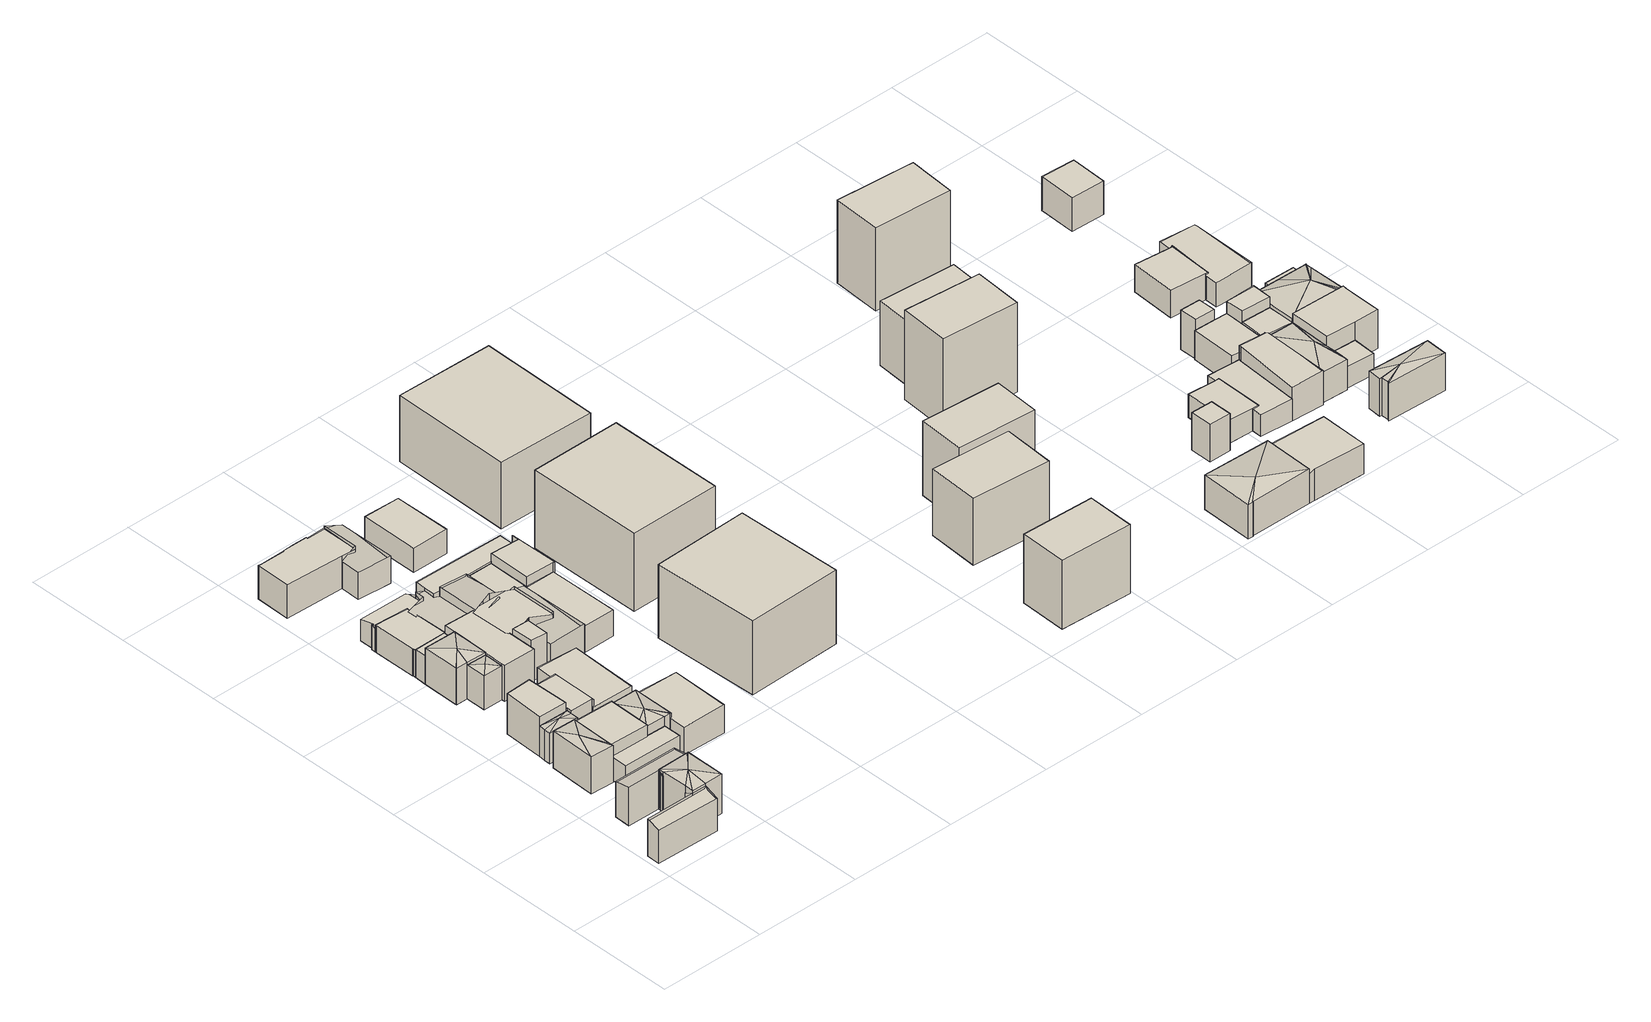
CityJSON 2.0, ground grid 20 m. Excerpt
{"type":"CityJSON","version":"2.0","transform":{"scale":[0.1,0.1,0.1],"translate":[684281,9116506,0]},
"CityObjects":{
"building1":{"type":"Building","attributes":{"Building Type":"Residential","Roof Shape":"gable","Roof Material":"Concrete Glazed Tile","Roof Material Code":"1","Roof Direction":"west","Building Height":6.32,"Roof Slope":28.9,"Footprint Area":31.41,"Solar PV Capacity Low":3.93,"Solar PV Capacity High":5.17,"Solar Annual Energy Low":5671,"Solar Annual Energy High":7474,"Suitable PV Area":23.48},"geometry":[{"type":"MultiSurface","lod":"2.2","boundaries":[[[0,1,2,3,4,5,6,7]],[[7,6,8,9]],[[6,5,10,8]],[[5,4,11,10]],[[4,3,12,11]],[[3,2,13,12]],[[2,1,14,13]],[[1,0,15,14]],[[0,7,9,15]],[[9,8,10,11,12,13,14,15]]]}]},
"building2":{"type":"Building","attributes":{"Building Type":"Residential","Roof Shape":"gable","Roof Material":"Concrete Glazed Tile","Roof Material Code":"1","Roof Direction":"west","Building Height":6.84,"Roof Slope":31.3,"Footprint Area":35.59,"Solar PV Capacity Low":4.46,"Solar PV Capacity High":5.85,"Solar Annual Energy Low":6426,"Solar Annual Energy High":8468,"Suitable PV Area":26.6},"geometry":[{"type":"MultiSurface","lod":"2.2","boundaries":[[[16,17,18,19,20,18,21,22]],[[22,21,23,24]],[[21,18,25,23]],[[18,20,26,25]],[[20,19,27,26]],[[19,18,25,27]],[[18,17,28,25]],[[17,16,29,28]],[[16,22,24,29]],[[24,23,25,26,27,25,28,29]]]}]},
"building3":{"type":"Building","attributes":{"Building Type":"Residential","Roof Shape":"hip","Roof Material":"Concrete Glazed Tile","Roof Material Code":"1","Roof Direction":"west","Building Height":7.12,"Roof Slope":22.3,"Footprint Area":37.28,"Solar PV Capacity Low":4.67,"Solar PV Capacity High":6.13,"Solar Annual Energy Low":6731,"Solar Annual Energy High":8871,"Suitable PV Area":27.87},"geometry":[{"type":"MultiSurface","lod":"2.2","boundaries":[[[30,31,32,33,34]],[[34,33,35,36]],[[33,32,37,35]],[[32,31,38,37]],[[31,30,39,38]],[[30,34,36,39]],[[36,35,40]],[[35,37,40]],[[37,38,40]],[[38,39,40]],[[39,36,40]]]}]},
"building4":{"type":"Building","attributes":{"Building Type":"Residential","Roof Shape":"hip","Roof Material":"Concrete Glazed Tile","Roof Material Code":"1","Roof Direction":"west","Building Height":7.62,"Roof Slope":29.7,"Footprint Area":45.76,"Solar PV Capacity Low":5.73,"Solar PV Capacity High":7.53,"Solar Annual Energy Low":8262,"Solar Annual Energy High":10889,"Suitable PV Area":34.21},"geometry":[{"type":"MultiSurface","lod":"2.2","boundaries":[[[21,18,20,2,1,0,41,42]],[[42,41,43,44]],[[41,0,45,43]],[[0,1,46,45]],[[1,2,47,46]],[[2,20,48,47]],[[20,18,49,48]],[[18,21,50,49]],[[21,42,44,50]],[[44,43,51]],[[43,45,51]],[[45,46,51]],[[46,47,51]],[[47,48,51]],[[48,49,51]],[[49,50,51]],[[50,44,51]]]}]},
"building5":{"type":"Building","attributes":{"Building Type":"Residential","Roof Shape":"hip","Roof Material":"Concrete Glazed Tile","Roof Material Code":"1","Roof Direction":"west","Building Height":5.85,"Roof Slope":22.5,"Footprint Area":13.56,"Solar PV Capacity Low":1.7,"Solar PV Capacity High":2.23,"Solar Annual Energy Low":2447,"Solar Annual Energy High":3225,"Suitable PV Area":10.13},"geometry":[{"type":"MultiSurface","lod":"2.2","boundaries":[[[52,53,54,55,56,57,58]],[[58,57,59,60]],[[57,56,61,59]],[[56,55,62,61]],[[55,54,63,62]],[[54,53,64,63]],[[53,52,65,64]],[[52,58,60,65]],[[60,59,66]],[[59,61,66]],[[61,62,66]],[[62,63,66]],[[63,64,66]],[[64,65,66]],[[65,60,66]]]}]},
"building6":{"type":"Building","attributes":{"Building Type":"Residential","Roof Shape":"gable","Roof Material":"Concrete Glazed Tile","Roof Material Code":"1","Roof Direction":"west","Building Height":7.62,"Roof Slope":30.5,"Footprint Area":39.22,"Solar PV Capacity Low":4.91,"Solar PV Capacity High":6.45,"Solar Annual Energy Low":7080,"Solar Annual Energy High":9331,"Suitable PV Area":29.31},"geometry":[{"type":"MultiSurface","lod":"2.2","boundaries":[[[53,52,67,68]],[[68,67,69,70]],[[67,52,71,69]],[[52,53,72,71]],[[53,68,70,72]],[[70,69,71,72]]]}]},
"building7":{"type":"Building","attributes":{"Building Type":"Residential","Roof Shape":"shed","Roof Material":"Concrete Glazed Tile","Roof Material Code":"1","Roof Direction":"west","Building Height":6.58,"Roof Slope":10.5,"Footprint Area":61.7,"Solar PV Capacity Low":7.72,"Solar PV Capacity High":10.15,"Solar Annual Energy Low":11139,"Solar Annual Energy High":14680,"Suitable PV Area":46.12},"geometry":[{"type":"MultiSurface","lod":"2.2","boundaries":[[[73,30,34,74,75,76]],[[76,75,77,78]],[[75,74,79,77]],[[74,34,80,79]],[[34,30,81,80]],[[30,73,82,81]],[[73,76,78,82]],[[78,77,79,80,81,82]]]}]},
"building8":{"type":"Building","attributes":{"Building Type":"Residential","Roof Shape":"flat","Roof Material":"Concrete Glazed Tile","Roof Material Code":"1","Roof Direction":"west","Building Height":4.41,"Roof Slope":11.7,"Footprint Area":36.83,"Solar PV Capacity Low":4.61,"Solar PV Capacity High":6.06,"Solar Annual Energy Low":6650,"Solar Annual Energy High":8764,"Suitable PV Area":27.53},"geometry":[{"type":"MultiSurface","lod":"2.2","boundaries":[[[83,84,76,75,74,85,86]],[[86,85,87,88]],[[85,74,89,87]],[[74,75,90,89]],[[75,76,91,90]],[[76,84,92,91]],[[84,83,93,92]],[[83,86,88,93]],[[88,87,89,90,91,92,93]]]}]},
"building9":{"type":"Building","attributes":{"Building Type":"Residential","Roof Shape":"hip","Roof Material":"Concrete Glazed Tile","Roof Material Code":"1","Roof Direction":"west","Building Height":6.49,"Roof Slope":28.9,"Footprint Area":13.94,"Solar PV Capacity Low":1.75,"Solar PV Capacity High":2.29,"Solar Annual Energy Low":2517,"Solar Annual Energy High":3318,"Suitable PV Area":10.42},"geometry":[{"type":"MultiSurface","lod":"2.2","boundaries":[[[94,95,96,97]],[[97,96,98,99]],[[96,95,100,98]],[[95,94,101,100]],[[94,97,99,101]],[[99,98,102]],[[98,100,102]],[[100,101,102]],[[101,99,102]]]}]},
"building10":{"type":"Building","attributes":{"Building Type":"Residential","Roof Shape":"gable","Roof Material":"Concrete Glazed Tile","Roof Material Code":"1","Roof Direction":"west","Building Height":6.03,"Roof Slope":30.1,"Footprint Area":45.37,"Solar PV Capacity Low":5.68,"Solar PV Capacity High":7.46,"Solar Annual Energy Low":8191,"Solar Annual Energy High":10796,"Suitable PV Area":33.91},"geometry":[{"type":"MultiSurface","lod":"2.2","boundaries":[[[103,67,52,58,57,104,105,106]],[[106,105,107,108]],[[105,104,109,107]],[[104,57,110,109]],[[57,58,111,110]],[[58,52,112,111]],[[52,67,113,112]],[[67,103,114,113]],[[103,106,108,114]],[[108,107,109,110,111,112,113,114]]]}]},
"building11":{"type":"Building","attributes":{"Building Type":"Residential","Roof Shape":"hip","Roof Material":"Concrete Glazed Tile","Roof Material Code":"1","Roof Direction":"west","Building Height":6.99,"Roof Slope":29.5,"Footprint Area":41.86,"Solar PV Capacity Low":5.24,"Solar PV Capacity High":6.88,"Solar Annual Energy Low":7557,"Solar Annual Energy High":9960,"Suitable PV Area":31.29},"geometry":[{"type":"MultiSurface","lod":"2.2","boundaries":[[[115,96,95,116,117,118]],[[118,117,119,120]],[[117,116,121,119]],[[116,95,122,121]],[[95,96,123,122]],[[96,115,124,123]],[[115,118,120,124]],[[120,119,125]],[[119,121,125]],[[121,122,125]],[[122,123,125]],[[123,124,125]],[[124,120,125]]]}]},
"building12":{"type":"Building","attributes":{"Building Type":"Residential","Roof Shape":"shed","Roof Material":"Concrete Glazed Tile","Roof Material Code":"1","Roof Direction":"west","Building Height":5.36,"Roof Slope":15.1,"Footprint Area":13.98,"Solar PV Capacity Low":1.75,"Solar PV Capacity High":2.3,"Solar Annual Energy Low":2524,"Solar Annual Energy High":3326,"Suitable PV Area":10.45},"geometry":[{"type":"MultiSurface","lod":"2.2","boundaries":[[[126,127,128,117,116]],[[116,117,129,130]],[[117,128,131,129]],[[128,127,132,131]],[[127,126,133,132]],[[126,116,130,133]],[[130,129,131,132,133]]]}]},
"building13":{"type":"Building","attributes":{"Building Type":"Residential","Roof Shape":"hip","Roof Material":"Concrete Glazed Tile","Roof Material Code":"1","Roof Direction":"west","Building Height":6.23,"Roof Slope":26.9,"Footprint Area":39.29,"Solar PV Capacity Low":4.92,"Solar PV Capacity High":6.46,"Solar Annual Energy Low":7093,"Solar Annual Energy High":9348,"Suitable PV Area":29.37},"geometry":[{"type":"MultiSurface","lod":"2.2","boundaries":[[[73,76,84,83,134,135,136]],[[136,135,137,138]],[[135,134,139,137]],[[134,83,140,139]],[[83,84,141,140]],[[84,76,142,141]],[[76,73,143,142]],[[73,136,138,143]],[[138,137,144]],[[137,139,144]],[[139,140,144]],[[140,141,144]],[[141,142,144]],[[142,143,144]],[[143,138,144]]]}]},
"building14":{"type":"Building","attributes":{"Building Type":"Residential","Roof Shape":"shed","Roof Material":"Concrete Glazed Tile","Roof Material Code":"1","Roof Direction":"west","Building Height":5.02,"Roof Slope":12,"Footprint Area":56.92,"Solar PV Capacity Low":7.13,"Solar PV Capacity High":9.36,"Solar Annual Energy Low":10276,"Solar Annual Energy High":13543,"Suitable PV Area":42.55},"geometry":[{"type":"MultiSurface","lod":"2.2","boundaries":[[[145,146,147,148,149,150,128,127,151]],[[151,127,152,153]],[[127,128,154,152]],[[128,150,155,154]],[[150,149,156,155]],[[149,148,157,156]],[[148,147,158,157]],[[147,146,159,158]],[[146,145,160,159]],[[145,151,153,160]],[[153,152,154,155,156,157,158,159,160]]]}]},
"building15":{"type":"Building","attributes":{"Building Type":"Residential","Roof Shape":"shed","Roof Material":"Concrete Glazed Tile","Roof Material Code":"1","Roof Direction":"west","Building Height":6.72,"Roof Slope":13.2,"Footprint Area":82.29,"Solar PV Capacity Low":10.3,"Solar PV Capacity High":13.53,"Solar Annual Energy Low":14857,"Solar Annual Energy High":19581,"Suitable PV Area":61.51},"geometry":[{"type":"MultiSurface","lod":"2.2","boundaries":[[[94,161,162,163,164,165,126,116,95]],[[95,116,166,167]],[[116,126,168,166]],[[126,165,169,168]],[[165,164,170,169]],[[164,163,171,170]],[[163,162,172,171]],[[162,161,173,172]],[[161,94,174,173]],[[94,95,167,174]],[[167,166,168,169,170,171,172,173,174]]]}]},
"building16":{"type":"Building","attributes":{"Building Type":"Residential","Roof Shape":"gable","Roof Material":"Clay Tile Shingle","Roof Material Code":"3","Roof Direction":"west","Building Height":4.76,"Roof Slope":30,"Footprint Area":98.41,"Solar PV Capacity Low":12.32,"Solar PV Capacity High":16.18,"Solar Annual Energy Low":17768,"Solar Annual Energy High":23416,"Suitable PV Area":73.56},"geometry":[{"type":"MultiSurface","lod":"2.2","boundaries":[[[175,103,106,105,104,176,177,178]],[[178,177,179,180]],[[177,176,181,179]],[[176,104,182,181]],[[104,105,183,182]],[[105,106,184,183]],[[106,103,185,184]],[[103,175,186,185]],[[175,178,180,186]],[[180,179,181,182,183,184,185,186]]]}]},
"building17":{"type":"Building","attributes":{"Building Type":"Residential","Roof Shape":"gable","Roof Material":"Concrete Glazed Tile","Roof Material Code":"1","Roof Direction":"west","Building Height":4.05,"Roof Slope":34,"Footprint Area":35.93,"Solar PV Capacity Low":4.5,"Solar PV Capacity High":5.91,"Solar Annual Energy Low":6487,"Solar Annual Energy High":8550,"Suitable PV Area":26.86},"geometry":[{"type":"MultiSurface","lod":"2.2","boundaries":[[[187,188,189,147,146,145,190,191,192]],[[192,191,193,194]],[[191,190,195,193]],[[190,145,196,195]],[[145,146,197,196]],[[146,147,198,197]],[[147,189,199,198]],[[189,188,200,199]],[[188,187,201,200]],[[187,192,194,201]],[[194,193,195,196,197,198,199,200,201]]]}]},
"building18":{"type":"Building","attributes":{"Building Type":"Residential","Roof Shape":"gable","Roof Material":"Concrete Glazed Tile","Roof Material Code":"1","Roof Direction":"west","Building Height":5.3,"Roof Slope":34.1,"Footprint Area":89.41,"Solar PV Capacity Low":11.19,"Solar PV Capacity High":14.7,"Solar Annual Energy Low":16142,"Solar Annual Energy High":21274,"Suitable PV Area":66.83},"geometry":[{"type":"MultiSurface","lod":"2.2","boundaries":[[[136,135,134,202,203,204]],[[204,203,205,206]],[[203,202,207,205]],[[202,134,208,207]],[[134,135,209,208]],[[135,136,210,209]],[[136,204,206,210]],[[206,205,207,208,209,210]]]}]},
"building19":{"type":"Building","attributes":{"Building Type":"Residential","Roof Shape":"shed","Roof Material":"Concrete Glazed Tile","Roof Material Code":"1","Roof Direction":"west","Building Height":7.83,"Roof Slope":11.7,"Footprint Area":13.47,"Solar PV Capacity Low":1.69,"Solar PV Capacity High":2.21,"Solar Annual Energy Low":2432,"Solar Annual Energy High":3205,"Suitable PV Area":10.07},"geometry":[{"type":"MultiSurface","lod":"2.2","boundaries":[[[211,164,163,212]],[[212,163,213,214]],[[163,164,215,213]],[[164,211,216,215]],[[211,212,214,216]],[[214,213,215,216]]]}]},
"building20":{"type":"Building","attributes":{"Building Type":"Residential","Roof Shape":"gable","Roof Material":"Concrete Glazed Tile","Roof Material Code":"1","Roof Direction":"west","Building Height":4.34,"Roof Slope":26.4,"Footprint Area":56.43,"Solar PV Capacity Low":7.07,"Solar PV Capacity High":9.28,"Solar Annual Energy Low":10188,"Solar Annual Energy High":13428,"Suitable PV Area":42.18},"geometry":[{"type":"MultiSurface","lod":"2.2","boundaries":[[[191,190,145,151,127,126,165,217,218,219,220,221]],[[221,220,222,223]],[[220,219,224,222]],[[219,218,225,224]],[[218,217,226,225]],[[217,165,227,226]],[[165,126,228,227]],[[126,127,229,228]],[[127,151,230,229]],[[151,145,231,230]],[[145,190,232,231]],[[190,191,233,232]],[[191,221,223,233]],[[223,222,224,225,226,227,228,229,230,231,232,233]]]}]},
"building21":{"type":"Building","attributes":{"Building Type":"Residential","Roof Shape":"gable","Roof Material":"Clay Tile Shingle","Roof Material Code":"3","Roof Direction":"west","Building Height":6.25,"Roof Slope":31.4,"Footprint Area":94.76,"Solar PV Capacity Low":11.86,"Solar PV Capacity High":15.58,"Solar Annual Energy Low":17107,"Solar Annual Energy High":22546,"Suitable PV Area":70.83},"geometry":[{"type":"MultiSurface","lod":"2.2","boundaries":[[[234,235,236,237,238,239,240,241,242,243,244]],[[244,243,245,246]],[[243,242,247,245]],[[242,241,248,247]],[[241,240,249,248]],[[240,239,250,249]],[[239,238,251,250]],[[238,237,252,251]],[[237,236,253,252]],[[236,235,254,253]],[[235,234,255,254]],[[234,244,246,255]],[[246,245,247,248,249,250,251,252,253,254,255]]]}]},
"building22":{"type":"Building","attributes":{"Building Type":"Residential","Roof Shape":"gable","Roof Material":"Concrete Glazed Tile","Roof Material Code":"1","Roof Direction":"west","Building Height":6.16,"Roof Slope":32.9,"Footprint Area":73.29,"Solar PV Capacity Low":9.18,"Solar PV Capacity High":12.05,"Solar Annual Energy Low":13232,"Solar Annual Energy High":17439,"Suitable PV Area":54.78},"geometry":[{"type":"MultiSurface","lod":"2.2","boundaries":[[[165,164,211,256,257,258,259,260,217]],[[217,260,261,262]],[[260,259,263,261]],[[259,258,264,263]],[[258,257,265,264]],[[257,256,266,265]],[[256,211,267,266]],[[211,164,268,267]],[[164,165,269,268]],[[165,217,262,269]],[[262,261,263,264,265,266,267,268,269]]]}]},
"building23":{"type":"Building","attributes":{"Building Type":"Residential","Roof Shape":"gable","Roof Material":"Concrete Glazed Tile","Roof Material Code":"1","Roof Direction":"west","Building Height":5.92,"Roof Slope":33.5,"Footprint Area":44.21,"Solar PV Capacity Low":5.54,"Solar PV Capacity High":7.27,"Solar Annual Energy Low":7982,"Solar Annual Energy High":10519,"Suitable PV Area":33.05},"geometry":[{"type":"MultiSurface","lod":"2.2","boundaries":[[[259,217,218,219,270,271]],[[271,270,272,273]],[[270,219,274,272]],[[219,218,275,274]],[[218,217,276,275]],[[217,259,277,276]],[[259,271,273,277]],[[272,274,275,276,277,273]]]}]},
"building24":{"type":"Building","attributes":{"Building Type":"Residential","Roof Shape":"gable","Roof Material":"Concrete Glazed Tile","Roof Material Code":"1","Roof Direction":"west","Building Height":5.52,"Roof Slope":27.6,"Footprint Area":52.93,"Solar PV Capacity Low":6.63,"Solar PV Capacity High":8.7,"Solar Annual Energy Low":9556,"Solar Annual Energy High":12594,"Suitable PV Area":39.56},"geometry":[{"type":"MultiSurface","lod":"2.2","boundaries":[[[278,271,259,258,257,256,279,280,281]],[[281,280,282,283]],[[280,279,284,282]],[[279,256,285,284]],[[256,257,286,285]],[[257,258,287,286]],[[258,259,288,287]],[[259,271,289,288]],[[271,278,290,289]],[[278,281,283,290]],[[283,282,284,285,286,287,288,289,290]]]}]},
"building25":{"type":"Building","attributes":{"Building Type":"Residential","Roof Shape":"gable","Roof Material":"Concrete Glazed Tile","Roof Material Code":"1","Roof Direction":"west","Building Height":5.18,"Roof Slope":32.9,"Footprint Area":48.74,"Solar PV Capacity Low":6.1,"Solar PV Capacity High":8.02,"Solar Annual Energy Low":8800,"Solar Annual Energy High":11598,"Suitable PV Area":36.43},"geometry":[{"type":"MultiSurface","lod":"2.2","boundaries":[[[235,291,292,293,237,236]],[[236,237,294,295]],[[237,293,296,294]],[[293,292,297,296]],[[292,291,298,297]],[[291,235,299,298]],[[235,236,295,299]],[[295,294,296,297,298,299]]]}]},
"building26":{"type":"Building","attributes":{"Building Type":"Residential","Roof Shape":"flat","Roof Material":"Concrete Glazed Tile","Roof Material Code":"1","Roof Direction":"west","Building Height":5.17,"Roof Slope":13.9,"Footprint Area":41.34,"Solar PV Capacity Low":5.18,"Solar PV Capacity High":6.8,"Solar Annual Energy Low":7464,"Solar Annual Energy High":9837,"Suitable PV Area":30.9},"geometry":[{"type":"MultiSurface","lod":"2.2","boundaries":[[[300,278,271,270,301,302]],[[302,301,303,304]],[[301,270,305,303]],[[270,271,306,305]],[[271,278,307,306]],[[278,300,308,307]],[[300,302,304,308]],[[304,303,305,306,307,308]]]}]},
"building27":{"type":"Building","attributes":{"Building Type":"Residential","Roof Shape":"shed","Roof Material":"Concrete Glazed Tile","Roof Material Code":"1","Roof Direction":"west","Building Height":5.42,"Roof Slope":15.8,"Footprint Area":70.37,"Solar PV Capacity Low":8.81,"Solar PV Capacity High":11.57,"Solar Annual Energy Low":12705,"Solar Annual Energy High":16745,"Suitable PV Area":52.6},"geometry":[{"type":"MultiSurface","lod":"2.2","boundaries":[[[221,220,219,270,301,309,310,311,312]],[[312,311,313,314]],[[311,310,315,313]],[[310,309,316,315]],[[309,301,317,316]],[[301,270,318,317]],[[270,219,319,318]],[[219,220,320,319]],[[220,221,321,320]],[[221,312,314,321]],[[314,313,315,316,317,318,319,320,321]]]}]},
"building28":{"type":"Building","attributes":{"Building Type":"Residential","Roof Shape":"gable","Roof Material":"Asbestos Sheet","Roof Material Code":"4","Roof Direction":"west","Building Height":5,"Roof Slope":27,"Footprint Area":80.53,"Solar PV Capacity Low":10.08,"Solar PV Capacity High":13.24,"Solar Annual Energy Low":14538,"Solar Annual Energy High":19160,"Suitable PV Area":60.19},"geometry":[{"type":"MultiSurface","lod":"2.2","boundaries":[[[322,300,278,280,323]],[[323,280,324,325]],[[280,278,326,324]],[[278,300,327,326]],[[300,322,328,327]],[[322,323,325,328]],[[325,324,326,327,328]]]}]},
"building29":{"type":"Building","attributes":{"Building Type":"Residential","Roof Shape":"shed","Roof Material":"Concrete Glazed Tile","Roof Material Code":"1","Roof Direction":"west","Building Height":6.91,"Roof Slope":19.8,"Footprint Area":46.1,"Solar PV Capacity Low":5.77,"Solar PV Capacity High":7.58,"Solar Annual Energy Low":8323,"Solar Annual Energy High":10969,"Suitable PV Area":34.46},"geometry":[{"type":"MultiSurface","lod":"2.2","boundaries":[[[310,309,301,300,322,329,330]],[[330,329,331,332]],[[329,322,333,331]],[[322,300,334,333]],[[300,301,335,334]],[[301,309,336,335]],[[309,310,337,336]],[[310,330,332,337]],[[332,331,333,334,335,336,337]]]}]},
"building30":{"type":"Building","attributes":{"Building Type":"Residential","Roof Shape":"gable","Roof Material":"Concrete Glazed Tile","Roof Material Code":"1","Roof Direction":"west","Building Height":4.64,"Roof Slope":25.9,"Footprint Area":74.6,"Solar PV Capacity Low":9.34,"Solar PV Capacity High":12.27,"Solar Annual Energy Low":13468,"Solar Annual Energy High":17750,"Suitable PV Area":55.76},"geometry":[{"type":"MultiSurface","lod":"2.2","boundaries":[[[338,339,340,341]],[[341,340,342,343]],[[340,339,344,342]],[[339,338,345,344]],[[338,341,343,345]],[[343,342,344,345]]]}]},
"building31":{"type":"Building","attributes":{"Building Type":"Office Building","Roof Shape":"flat","Roof Material":"Asbestos Sheet","Roof Material Code":"4","Roof Direction":"west","Building Height":14.18,"Roof Slope":5.3,"Footprint Area":365.01,"Solar PV Capacity Low":49.22,"Solar PV Capacity High":64.64,"Solar Annual Energy Low":70970,"Solar Annual Energy High":93532,"Suitable PV Area":293.83},"geometry":[{"type":"MultiSurface","lod":"2.2","boundaries":[[[346,347,348,349]],[[349,348,350,351]],[[348,347,352,350]],[[347,346,353,352]],[[346,349,351,353]],[[351,350,352,353]]]}]},
"building32":{"type":"Building","attributes":{"Building Type":"Office Building","Roof Shape":"flat","Roof Material":"Asbestos Sheet","Roof Material Code":"4","Roof Direction":"west","Building Height":15.01,"Roof Slope":7.5,"Footprint Area":372.79,"Solar PV Capacity Low":50.27,"Solar PV Capacity High":66.02,"Solar Annual Energy Low":72483,"Solar Annual Energy High":95527,"Suitable PV Area":300.1},"geometry":[{"type":"MultiSurface","lod":"2.2","boundaries":[[[354,355,356,357]],[[357,356,358,359]],[[356,355,360,358]],[[355,354,361,360]],[[354,357,359,361]],[[359,358,360,361]]]}]},
"building33":{"type":"Building","attributes":{"Building Type":"Office Building","Roof Shape":"flat","Roof Material":"Asbestos Sheet","Roof Material Code":"4","Roof Direction":"west","Building Height":12.68,"Roof Slope":6.4,"Footprint Area":421.29,"Solar PV Capacity Low":56.81,"Solar PV Capacity High":74.61,"Solar Annual Energy Low":81913,"Solar Annual Energy High":107955,"Suitable PV Area":339.14},"geometry":[{"type":"MultiSurface","lod":"2.2","boundaries":[[[362,363,364,365]],[[365,364,366,367]],[[364,363,368,366]],[[363,362,369,368]],[[362,365,367,369]],[[367,366,368,369]]]}]},
"building34":{"type":"Building","attributes":{"Building Type":"Office Building","Roof Shape":"flat","Roof Material":"Asbestos Sheet","Roof Material Code":"4","Roof Direction":"west","Building Height":13.15,"Roof Slope":11.5,"Footprint Area":121.99,"Solar PV Capacity Low":16.45,"Solar PV Capacity High":21.6,"Solar Annual Energy Low":23719,"Solar Annual Energy High":31259,"Suitable PV Area":98.2},"geometry":[{"type":"MultiSurface","lod":"2.2","boundaries":[[[370,371,372,373]],[[373,372,374,375]],[[372,371,376,374]],[[371,370,377,376]],[[370,373,375,377]],[[375,374,376,377]]]}]},
"building35":{"type":"Building","attributes":{"Building Type":"Office Building","Roof Shape":"flat","Roof Material":"Asbestos Sheet","Roof Material Code":"4","Roof Direction":"west","Building Height":12.79,"Roof Slope":6.7,"Footprint Area":144.96,"Solar PV Capacity Low":19.55,"Solar PV Capacity High":25.67,"Solar Annual Energy Low":28185,"Solar Annual Energy High":37145,"Suitable PV Area":116.69},"geometry":[{"type":"MultiSurface","lod":"2.2","boundaries":[[[378,379,380,381]],[[381,380,382,383]],[[380,379,384,382]],[[379,378,385,384]],[[378,381,383,385]],[[383,382,384,385]]]}]},
"building36":{"type":"Building","attributes":{"Building Type":"Office Building","Roof Shape":"flat","Roof Material":"Asbestos Sheet","Roof Material Code":"4","Roof Direction":"west","Building Height":14.32,"Roof Slope":10.4,"Footprint Area":129.73,"Solar PV Capacity Low":17.49,"Solar PV Capacity High":22.98,"Solar Annual Energy Low":25223,"Solar Annual Energy High":33242,"Suitable PV Area":104.43},"geometry":[{"type":"MultiSurface","lod":"2.2","boundaries":[[[386,387,388,389]],[[389,388,390,391]],[[388,387,392,390]],[[387,386,393,392]],[[386,389,391,393]],[[391,390,392,393]]]}]},
"building37":{"type":"Building","attributes":{"Building Type":"Residential","Roof Shape":"hip","Roof Material":"Concrete Glazed Tile","Roof Material Code":"1","Roof Direction":"west","Building Height":6.64,"Roof Slope":28.2,"Footprint Area":125.01,"Solar PV Capacity Low":15.65,"Solar PV Capacity High":20.56,"Solar Annual Energy Low":22570,"Solar Annual Energy High":29745,"Suitable PV Area":93.44},"geometry":[{"type":"MultiSurface","lod":"2.2","boundaries":[[[394,395,396,397,398,399]],[[399,398,400,401]],[[398,397,402,400]],[[397,396,403,402]],[[396,395,404,403]],[[395,394,405,404]],[[394,399,401,405]],[[401,400,406]],[[400,402,406]],[[402,403,406]],[[403,404,406]],[[404,405,406]],[[405,401,406]]]}]},
"building38":{"type":"Building","attributes":{"Building Type":"Office Building","Roof Shape":"flat","Roof Material":"Asbestos Sheet","Roof Material Code":"4","Roof Direction":"west","Building Height":17.2,"Roof Slope":12.6,"Footprint Area":135.08,"Solar PV Capacity Low":18.21,"Solar PV Capacity High":23.92,"Solar Annual Energy Low":26264,"Solar Annual Energy High":34614,"Suitable PV Area":108.74},"geometry":[{"type":"MultiSurface","lod":"2.2","boundaries":[[[407,408,409,410]],[[410,409,411,412]],[[409,408,413,411]],[[408,407,414,413]],[[407,410,412,414]],[[412,411,413,414]]]}]},
"building39":{"type":"Building","attributes":{"Building Type":"Office Building","Roof Shape":"flat","Roof Material":"Asbestos Sheet","Roof Material Code":"4","Roof Direction":"west","Building Height":12.38,"Roof Slope":11.7,"Footprint Area":130.88,"Solar PV Capacity Low":17.65,"Solar PV Capacity High":23.18,"Solar Annual Energy Low":25447,"Solar Annual Energy High":33537,"Suitable PV Area":105.36},"geometry":[{"type":"MultiSurface","lod":"2.2","boundaries":[[[415,416,417,418]],[[418,417,419,420]],[[417,416,421,419]],[[416,415,422,421]],[[415,418,420,422]],[[420,419,421,422]]]}]},
"building40":{"type":"Building","attributes":{"Building Type":"Residential","Roof Shape":"shed","Roof Material":"Concrete Glazed Tile","Roof Material Code":"1","Roof Direction":"west","Building Height":7.08,"Roof Slope":18.7,"Footprint Area":17.2,"Solar PV Capacity Low":2.15,"Solar PV Capacity High":2.83,"Solar Annual Energy Low":3105,"Solar Annual Energy High":4092,"Suitable PV Area":12.85},"geometry":[{"type":"MultiSurface","lod":"2.2","boundaries":[[[423,424,425,426]],[[426,425,427,428]],[[425,424,429,427]],[[424,423,430,429]],[[423,426,428,430]],[[428,427,429,430]]]}]},
"building41":{"type":"Building","attributes":{"Building Type":"Residential","Roof Shape":"gable","Roof Material":"Concrete Glazed Tile","Roof Material Code":"1","Roof Direction":"west","Building Height":5.58,"Roof Slope":27.6,"Footprint Area":104.99,"Solar PV Capacity Low":13.15,"Solar PV Capacity High":17.27,"Solar Annual Energy Low":18956,"Solar Annual Energy High":24982,"Suitable PV Area":78.48},"geometry":[{"type":"MultiSurface","lod":"2.2","boundaries":[[[399,398,431,432,433]],[[433,432,434,435]],[[432,431,436,434]],[[431,398,437,436]],[[398,399,438,437]],[[399,433,435,438]],[[435,434,436,437,438]]]}]},
"building42":{"type":"Building","attributes":{"Building Type":"Residential","Roof Shape":"shed","Roof Material":"Concrete Glazed Tile","Roof Material Code":"1","Roof Direction":"west","Building Height":4.31,"Roof Slope":14.4,"Footprint Area":56.28,"Solar PV Capacity Low":7.05,"Solar PV Capacity High":9.26,"Solar Annual Energy Low":10161,"Solar Annual Energy High":13391,"Suitable PV Area":42.07},"geometry":[{"type":"MultiSurface","lod":"2.2","boundaries":[[[439,440,441,442,443,444]],[[444,443,445,446]],[[443,442,447,445]],[[442,441,448,447]],[[441,440,449,448]],[[440,439,450,449]],[[439,444,446,450]],[[446,445,447,448,449,450]]]}]},
"building43":{"type":"Building","attributes":{"Building Type":"Residential","Roof Shape":"flat","Roof Material":"Concrete Glazed Tile","Roof Material Code":"1","Roof Direction":"west","Building Height":4.24,"Roof Slope":13.6,"Footprint Area":70.21,"Solar PV Capacity Low":8.79,"Solar PV Capacity High":11.55,"Solar Annual Energy Low":12677,"Solar Annual Energy High":16707,"Suitable PV Area":52.48},"geometry":[{"type":"MultiSurface","lod":"2.2","boundaries":[[[451,452,443,442,441,440,453,454,455,456]],[[456,455,457,458]],[[455,454,459,457]],[[454,453,460,459]],[[453,440,461,460]],[[440,441,462,461]],[[441,442,463,462]],[[442,443,464,463]],[[443,452,465,464]],[[452,451,466,465]],[[451,456,458,466]],[[458,457,459,460,461,462,463,464,465,466]]]}]},
"building44":{"type":"Building","attributes":{"Building Type":"Office Building","Roof Shape":"flat","Roof Material":"Asbestos Sheet","Roof Material Code":"4","Roof Direction":"west","Building Height":16.04,"Roof Slope":7.5,"Footprint Area":134.4,"Solar PV Capacity Low":18.12,"Solar PV Capacity High":23.8,"Solar Annual Energy Low":26132,"Solar Annual Energy High":34440,"Suitable PV Area":108.19},"geometry":[{"type":"MultiSurface","lod":"2.2","boundaries":[[[467,468,469,470]],[[470,469,471,472]],[[469,468,473,471]],[[468,467,474,473]],[[467,470,472,474]],[[472,471,473,474]]]}]},
"building45":{"type":"Building","attributes":{"Building Type":"Residential","Roof Shape":"gable","Roof Material":"Concrete Glazed Tile","Roof Material Code":"1","Roof Direction":"west","Building Height":6.43,"Roof Slope":29.5,"Footprint Area":76.77,"Solar PV Capacity Low":9.61,"Solar PV Capacity High":12.63,"Solar Annual Energy Low":13861,"Solar Annual Energy High":18267,"Suitable PV Area":57.39},"geometry":[{"type":"MultiSurface","lod":"2.2","boundaries":[[[475,476,477,456,455,454,478]],[[478,454,479,480]],[[454,455,481,479]],[[455,456,482,481]],[[456,477,483,482]],[[477,484,483]],[[477,476,485,484]],[[476,475,486,485]],[[475,478,480,486]],[[480,479,481,482,483,484,485,486]]]}]},
"building46":{"type":"Building","attributes":{"Building Type":"Residential","Roof Shape":"flat","Roof Material":"Concrete Glazed Tile","Roof Material Code":"1","Roof Direction":"west","Building Height":5.56,"Roof Slope":5.1,"Footprint Area":56.02,"Solar PV Capacity Low":7.01,"Solar PV Capacity High":9.21,"Solar Annual Energy Low":10114,"Solar Annual Energy High":13330,"Suitable PV Area":41.88},"geometry":[{"type":"MultiSurface","lod":"2.2","boundaries":[[[487,488,489,451,456,455,456,477,490]],[[490,477,491,492]],[[477,456,493,491]],[[456,455,494,493]],[[456,451,495,493]],[[451,489,496,495]],[[489,488,497,496]],[[488,487,498,497]],[[487,490,492,498]],[[492,491,493,494,493,495,496,497,498]]]}]},
"building47":{"type":"Building","attributes":{"Building Type":"Residential","Roof Shape":"gable","Roof Material":"Concrete Glazed Tile","Roof Material Code":"1","Roof Direction":"west","Building Height":7.58,"Roof Slope":31.4,"Footprint Area":12.4,"Solar PV Capacity Low":1.55,"Solar PV Capacity High":2.04,"Solar Annual Energy Low":2239,"Solar Annual Energy High":2951,"Suitable PV Area":9.27},"geometry":[{"type":"MultiSurface","lod":"2.2","boundaries":[[[499,488,487,500]],[[500,487,501,502]],[[487,488,503,501]],[[488,499,504,503]],[[499,500,502,504]],[[502,501,503,504]]]}]},
"building48":{"type":"Building","attributes":{"Building Type":"Residential","Roof Shape":"hip","Roof Material":"Concrete Glazed Tile","Roof Material Code":"1","Roof Direction":"west","Building Height":5.78,"Roof Slope":28.9,"Footprint Area":63.77,"Solar PV Capacity Low":7.98,"Solar PV Capacity High":10.49,"Solar Annual Energy Low":11513,"Solar Annual Energy High":15173,"Suitable PV Area":47.67},"geometry":[{"type":"MultiSurface","lod":"2.2","boundaries":[[[505,506,507,508,509,476,475,510]],[[510,475,511,512]],[[475,476,513,511]],[[476,509,514,513]],[[509,508,515,514]],[[508,507,516,515]],[[507,506,517,516]],[[506,505,518,517]],[[505,510,512,518]],[[512,511,519]],[[511,513,519]],[[513,514,519]],[[514,515,519]],[[515,516,519]],[[516,517,519]],[[517,518,519]],[[518,512,519]]]}]},
"building49":{"type":"Building","attributes":{"Building Type":"Residential","Roof Shape":"gable","Roof Material":"Concrete Glazed Tile","Roof Material Code":"1","Roof Direction":"west","Building Height":5.89,"Roof Slope":25.2,"Footprint Area":29.41,"Solar PV Capacity Low":3.68,"Solar PV Capacity High":4.84,"Solar Annual Energy Low":5309,"Solar Annual Energy High":6997,"Suitable PV Area":21.98},"geometry":[{"type":"MultiSurface","lod":"2.2","boundaries":[[[509,520,521,477,476]],[[476,477,522,523]],[[477,521,524,522]],[[521,520,525,524]],[[520,509,526,525]],[[509,476,523,526]],[[523,522,524,525,526]]]}]},
"building50":{"type":"Building","attributes":{"Building Type":"Residential","Roof Shape":"hip","Roof Material":"Concrete Glazed Tile","Roof Material Code":"1","Roof Direction":"west","Building Height":7.19,"Roof Slope":28,"Footprint Area":49.07,"Solar PV Capacity Low":6.14,"Solar PV Capacity High":8.07,"Solar Annual Energy Low":8860,"Solar Annual Energy High":11676,"Suitable PV Area":36.68},"geometry":[{"type":"MultiSurface","lod":"2.2","boundaries":[[[527,528,529,530,531,532,533]],[[533,532,534,535]],[[532,531,536,534]],[[531,530,537,536]],[[530,529,538,537]],[[529,528,539,538]],[[528,527,540,539]],[[527,533,535,540]],[[535,534,541]],[[534,536,541]],[[536,537,541]],[[537,538,541]],[[538,539,541]],[[539,540,541]],[[540,535,541]]]}]},
"building51":{"type":"Building","attributes":{"Building Type":"Residential","Roof Shape":"gable","Roof Material":"Concrete Glazed Tile","Roof Material Code":"1","Roof Direction":"west","Building Height":7.94,"Roof Slope":33.3,"Footprint Area":19.94,"Solar PV Capacity Low":2.5,"Solar PV Capacity High":3.28,"Solar Annual Energy Low":3601,"Solar Annual Energy High":4745,"Suitable PV Area":14.91},"geometry":[{"type":"MultiSurface","lod":"2.2","boundaries":[[[490,521,520,542]],[[542,520,543,544]],[[520,521,545,543]],[[521,490,546,545]],[[490,542,544,546]],[[544,543,545,546]]]}]},
"building52":{"type":"Building","attributes":{"Building Type":"Residential","Roof Shape":"shed","Roof Material":"Concrete Glazed Tile","Roof Material Code":"1","Roof Direction":"west","Building Height":4.02,"Roof Slope":13.1,"Footprint Area":24.45,"Solar PV Capacity Low":3.06,"Solar PV Capacity High":4.02,"Solar Annual Energy Low":4415,"Solar Annual Energy High":5818,"Suitable PV Area":18.28},"geometry":[{"type":"MultiSurface","lod":"2.2","boundaries":[[[505,547,548,507,506]],[[506,507,549,550]],[[507,548,551,549]],[[548,547,552,551]],[[547,505,553,552]],[[505,506,550,553]],[[550,549,551,552,553]]]}]},
"building53":{"type":"Building","attributes":{"Building Type":"Residential","Roof Shape":"shed","Roof Material":"Concrete Glazed Tile","Roof Material Code":"1","Roof Direction":"west","Building Height":5.12,"Roof Slope":10.6,"Footprint Area":62.53,"Solar PV Capacity Low":7.83,"Solar PV Capacity High":10.28,"Solar Annual Energy Low":11289,"Solar Annual Energy High":14878,"Suitable PV Area":46.74},"geometry":[{"type":"MultiSurface","lod":"2.2","boundaries":[[[554,555,556,557,558,559]],[[559,558,560,561]],[[558,557,562,560]],[[557,556,563,562]],[[556,555,564,563]],[[555,554,565,564]],[[554,559,561,565]],[[561,560,562,563,564,565]]]}]},
"building54":{"type":"Building","attributes":{"Building Type":"Residential","Roof Shape":"shed","Roof Material":"Concrete Glazed Tile","Roof Material Code":"1","Roof Direction":"west","Building Height":7.47,"Roof Slope":12.9,"Footprint Area":80.7,"Solar PV Capacity Low":10.1,"Solar PV Capacity High":13.27,"Solar Annual Energy Low":14570,"Solar Annual Energy High":19202,"Suitable PV Area":60.32},"geometry":[{"type":"MultiSurface","lod":"2.2","boundaries":[[[548,566,567,568,569,508,507]],[[507,508,570,571]],[[508,569,572,570]],[[569,568,573,572]],[[568,567,574,573]],[[567,566,575,574]],[[566,548,576,575]],[[548,507,571,576]],[[571,570,572,573,574,575,576]]]}]},
"building55":{"type":"Building","attributes":{"Building Type":"Residential","Roof Shape":"hip","Roof Material":"Concrete Glazed Tile","Roof Material Code":"1","Roof Direction":"west","Building Height":6.55,"Roof Slope":29.8,"Footprint Area":94.23,"Solar PV Capacity Low":11.8,"Solar PV Capacity High":15.5,"Solar Annual Energy Low":17013,"Solar Annual Energy High":22421,"Suitable PV Area":70.44},"geometry":[{"type":"MultiSurface","lod":"2.2","boundaries":[[[577,542,509,508,569,568,578,579,580,581,582,583]],[[583,582,584,585]],[[582,581,586,584]],[[581,580,587,586]],[[580,579,588,587]],[[579,578,589,588]],[[578,568,590,589]],[[568,569,591,590]],[[569,508,592,591]],[[508,509,593,592]],[[509,542,594,593]],[[542,577,595,594]],[[577,583,585,595]],[[585,584,596]],[[584,586,596]],[[586,587,596]],[[587,588,596]],[[588,589,596]],[[589,590,596]],[[590,591,596]],[[591,592,596]],[[592,593,596]],[[593,594,596]],[[594,595,596]],[[595,585,596]]]}]},
"building56":{"type":"Building","attributes":{"Building Type":"Residential","Roof Shape":"gable","Roof Material":"Concrete Glazed Tile","Roof Material Code":"1","Roof Direction":"west","Building Height":4.65,"Roof Slope":34.6,"Footprint Area":88.97,"Solar PV Capacity Low":11.14,"Solar PV Capacity High":14.63,"Solar Annual Energy Low":16063,"Solar Annual Energy High":21170,"Suitable PV Area":66.51},"geometry":[{"type":"MultiSurface","lod":"2.2","boundaries":[[[597,558,557,556,555,598,599,600,601,602,603]],[[603,602,604,605]],[[602,601,606,604]],[[601,600,607,606]],[[600,599,608,607]],[[599,598,609,608]],[[598,555,610,609]],[[555,556,611,610]],[[556,557,612,611]],[[557,558,613,612]],[[558,597,614,613]],[[597,603,605,614]],[[605,604,606,607,608,609,610,611,612,613,614]]]}]},
"building57":{"type":"Building","attributes":{"Building Type":"Residential","Roof Shape":"flat","Roof Material":"Concrete Glazed Tile","Roof Material Code":"1","Roof Direction":"west","Building Height":4.2,"Roof Slope":14.7,"Footprint Area":17.55,"Solar PV Capacity Low":2.2,"Solar PV Capacity High":2.89,"Solar Annual Energy Low":3168,"Solar Annual Energy High":4176,"Suitable PV Area":13.12},"geometry":[{"type":"MultiSurface","lod":"2.2","boundaries":[[[615,577,582,581,616,583,617]],[[617,583,618,619]],[[583,616,620,618]],[[616,581,621,620]],[[581,582,622,621]],[[582,577,623,622]],[[577,615,624,623]],[[615,617,619,624]],[[619,618,620,621,622,623,624]]]}]},
"building58":{"type":"Building","attributes":{"Building Type":"Residential","Roof Shape":"flat","Roof Material":"Concrete Glazed Tile","Roof Material Code":"1","Roof Direction":"west","Building Height":6.47,"Roof Slope":8.3,"Footprint Area":44.19,"Solar PV Capacity Low":5.53,"Solar PV Capacity High":7.27,"Solar Annual Energy Low":7978,"Solar Annual Energy High":10515,"Suitable PV Area":33.03},"geometry":[{"type":"MultiSurface","lod":"2.2","boundaries":[[[625,626,627,628]],[[628,627,629,630]],[[627,626,631,629]],[[626,625,632,631]],[[625,628,630,632]],[[630,629,631,632]]]}]}
},
"vertices":[
[132,59,0],[105,59,0],[105,75,0],[104,75,0],[104,59,0],[11,59,0],[10,34,0],[131,32,0],[10,34,64],[131,32,63],[11,59,71],[104,59,71],[104,75,63],[105,75,63],[105,59,71],[132,59,71],
[43,164,0],[42,134,0],[104,133,0],[104,124,0],[105,124,0],[163,134,0],[164,162,0],[163,134,74],[164,162,70],[104,133,74],[105,124,68],[104,124,68],[42,134,74],[43,164,68],
[101,317,0],[58,318,0],[55,231,0],[99,229,0],[99,237,0],[99,229,71],[99,237,71],[55,231,71],[58,318,71],[101,317,71],[76,281,75],
[166,59,0],[166,134,0],[166,59,76],[166,134,76],[132,59,76],[105,59,76],[105,75,76],[105,124,76],[104,133,76],[163,134,76],[131,97,82],
[116,352,0],[62,353,0],[61,341,0],[61,329,0],[118,328,0],[119,343,0],[119,352,0],[119,343,59],[119,352,59],[118,328,59],[61,329,59],[61,341,59],[62,353,59],[116,352,59],[96,344,61],
[113,430,0],[65,428,0],[113,430,78],[65,428,78],[116,352,76],[62,353,76],
[178,316,0],[102,237,0],[177,236,0],[177,254,0],[177,236,66],[177,254,66],[102,237,67],[99,237,67],[101,317,67],[178,316,66],
[214,236,0],[177,237,0],[102,204,0],[214,203,0],[102,204,44],[214,203,44],[102,237,44],[177,236,44],[177,254,44],[177,237,44],[214,236,44],
[118,496,0],[119,533,0],[81,534,0],[81,496,0],[81,534,65],[81,496,65],[119,533,65],[118,496,65],[100,515,68],
[167,429,0],[163,343,0],[166,343,0],[168,429,0],[166,343,61],[168,429,60],[163,343,63],[119,343,63],[119,352,64],[116,352,62],[113,430,60],[167,429,61],
[59,534,0],[120,603,0],[60,604,0],[59,536,0],[60,604,70],[59,536,70],[120,603,70],[119,533,70],[81,534,70],[59,534,70],[88,564,76],
[121,625,0],[121,627,0],[61,626,0],[60,604,54],[120,603,54],[61,626,54],[121,627,54],[121,625,54],
[225,236,0],[227,236,0],[228,315,0],[227,236,62],[228,315,62],[225,236,62],[214,236,62],[177,237,62],[177,254,62],[178,316,62],[201,268,67],
[125,711,0],[125,713,0],[60,715,0],[60,712,0],[60,632,0],[61,632,0],[126,627,0],[121,627,50],[126,627,50],[61,626,52],[61,632,52],[60,632,52],[60,712,52],[60,715,52],[125,713,50],[125,711,50],
[118,490,0],[181,491,0],[181,498,0],[181,539,0],[180,625,0],[120,603,69],[119,533,69],[121,625,69],[180,625,67],[181,539,67],[181,498,67],[181,491,67],[118,490,69],[118,496,69],
[168,470,0],[163,341,0],[241,338,0],[246,467,0],[241,338,50],[246,467,48],[163,341,48],[163,343,48],[166,343,49],[168,429,50],[167,429,49],[168,470,50],
[63,751,0],[63,723,0],[60,723,0],[157,711,0],[157,728,0],[157,750,0],[157,728,51],[157,750,41],[157,711,41],[125,711,41],[125,713,42],[60,715,43],[60,723,48],[63,723,48],[63,751,41],
[225,205,0],[307,203,0],[310,313,0],[307,203,55],[310,313,53],[225,205,53],[225,236,54],[227,236,54],[228,315,55],
[214,539,0],[213,497,0],[181,498,79],[213,497,78],[181,539,79],[214,539,78],
[183,625,0],[188,625,0],[187,707,0],[175,707,0],[176,728,0],[175,707,49],[176,728,49],[187,707,44],[188,625,43],[183,625,46],[180,625,47],[121,625,43],[121,627,43],[126,627,46],[125,711,45],[157,711,57],[157,728,57],
[20,868,0],[132,865,0],[159,864,0],[159,933,0],[124,933,0],[124,936,0],[98,936,0],[75,936,0],[75,934,0],[31,934,0],[22,934,0],[31,934,63],[22,934,64],[75,934,64],[75,936,62],[98,936,63],[124,936,63],[124,933,64],[159,933,64],[159,864,62],[132,865,63],[20,868,64],
[216,539,0],[266,539,0],[266,625,0],[214,625,0],[200,625,0],[200,625,73],[183,625,63],[214,625,81],[266,625,62],[266,539,62],[216,539,82],[214,539,81],[181,539,62],[180,625,62],
[242,706,0],[242,625,0],[242,706,59],[242,625,59],[187,707,62],[188,625,62],[183,625,59],[214,625,76],
[287,626,0],[217,492,0],[290,495,0],[290,494,0],[290,495,55],[290,494,55],[217,492,57],[216,539,56],[266,539,67],[266,625,67],[214,625,55],[242,625,69],[287,626,57],
[131,828,0],[195,824,0],[195,931,0],[159,933,68],[159,864,68],[195,931,52],[195,824,52],[131,828,52],[132,865,52],
[293,626,0],[294,706,0],[293,625,0],[294,706,52],[293,625,52],[242,706,52],[242,625,52],[287,626,52],[293,626,52],
[350,705,0],[350,718,0],[350,745,0],[176,747,0],[350,745,54],[176,747,55],[350,718,54],[350,705,54],[294,706,55],[242,706,55],[187,707,55],[175,707,55],[176,728,55],
[349,626,0],[351,495,0],[290,495,51],[351,495,50],[287,626,50],[293,626,53],[349,626,51],
[352,626,0],[351,718,0],[352,626,69],[351,718,69],[349,626,69],[293,626,71],[294,706,71],[350,705,69],[350,718,69],
[239,928,0],[239,819,0],[308,819,0],[308,927,0],[308,819,47],[308,927,46],[239,819,46],[239,928,47],
[404,242,0],[584,248,0],[578,450,0],[397,444,0],[578,450,142],[397,444,142],[584,248,142],[404,242,142],
[416,518,0],[587,519,0],[586,738,0],[415,737,0],[586,738,150],[415,737,150],[587,519,150],[416,518,150],
[411,807,0],[595,804,0],[598,1033,0],[414,1036,0],[598,1033,127],[414,1036,127],[595,804,127],[411,807,127],
[999,121,0],[862,126,0],[859,38,0],[996,32,0],[859,38,132],[996,32,132],[862,126,132],[999,121,132],
[1026,334,0],[877,344,0],[871,247,0],[1019,236,0],[871,247,128],[1019,236,128],[877,344,128],[1026,334,128],
[935,427,0],[929,340,0],[1078,330,0],[1084,417,0],[1078,330,143],[1084,417,143],[929,340,143],[935,427,143],
[1223,107,0],[1220,7,0],[1230,7,0],[1230,8,0],[1349,8,0],[1352,103,0],[1349,8,66],[1352,103,66],[1230,8,66],[1230,7,66],[1220,7,66],[1223,107,66],[1267,40,76],
[1224,608,0],[1079,620,0],[1072,527,0],[1217,516,0],[1072,527,172],[1217,516,172],[1079,620,172],[1224,608,172],
[1111,708,0],[1104,618,0],[1248,606,0],[1255,697,0],[1248,606,124],[1255,697,124],[1104,618,124],[1111,708,124],
[1310,187,0],[1352,187,0],[1352,228,0],[1310,228,0],[1352,228,71],[1310,228,72],[1352,187,71],[1310,187,72],
[1360,8,0],[1460,5,0],[1464,98,0],[1460,5,57],[1464,98,56],[1360,8,60],[1349,8,56],[1352,103,57],
[1360,201,0],[1411,199,0],[1423,199,0],[1425,289,0],[1418,289,0],[1363,291,0],[1418,289,43],[1363,291,45],[1425,289,43],[1423,199,43],[1411,199,43],[1360,201,45],
[1466,304,0],[1419,307,0],[1410,180,0],[1472,176,0],[1480,298,0],[1481,303,0],[1480,298,42],[1481,303,42],[1472,176,42],[1410,180,42],[1411,199,42],[1423,199,42],[1425,289,42],[1418,289,42],[1419,307,42],[1466,304,42],
[1199,811,0],[1346,801,0],[1353,891,0],[1205,902,0],[1353,891,160],[1205,902,160],[1346,801,160],[1199,811,160],
[1533,177,0],[1539,300,0],[1531,300,0],[1533,172,0],[1472,176,64],[1533,172,67],[1480,298,69],[1481,303,69],[1531,300,68],[1531,300,69],[1539,300,64],[1533,177,67],
[1509,388,0],[1471,389,0],[1469,389,0],[1534,387,0],[1531,300,56],[1534,387,56],[1481,303,56],[1480,298,56],[1466,304,56],[1469,389,56],[1471,389,56],[1509,388,56],
[1471,422,0],[1509,421,0],[1509,388,76],[1509,421,76],[1471,389,76],[1471,422,76],
[1586,178,0],[1587,195,0],[1587,221,0],[1589,299,0],[1588,299,0],[1586,175,0],[1533,177,58],[1586,175,58],[1539,300,58],[1588,299,58],[1589,299,58],[1587,221,58],[1587,195,58],[1586,178,58],[1576,238,63],
[1589,350,0],[1533,352,0],[1531,300,59],[1539,300,62],[1533,352,59],[1589,350,59],[1588,299,59],
[1578,118,0],[1576,92,0],[1580,92,0],[1580,78,0],[1579,75,0],[1693,71,0],[1695,112,0],[1693,71,72],[1695,112,72],[1579,75,72],[1580,78,72],[1580,92,72],[1576,92,72],[1578,118,72],[1622,94,76],
[1590,386,0],[1589,350,79],[1590,386,80],[1533,352,80],[1534,387,79],
[1642,175,0],[1644,219,0],[1587,221,41],[1587,195,41],[1644,219,40],[1642,175,40],[1586,178,41],
[1514,490,0],[1584,486,0],[1588,485,0],[1593,570,0],[1587,570,0],[1519,575,0],[1587,570,51],[1519,575,53],[1593,570,51],[1588,485,51],[1584,486,51],[1514,490,53],
[1691,218,0],[1691,245,0],[1692,289,0],[1693,297,0],[1589,299,76],[1587,221,76],[1693,297,75],[1692,289,75],[1691,245,75],[1691,218,75],[1644,219,75],
[1640,385,0],[1696,289,0],[1697,296,0],[1697,373,0],[1697,383,0],[1697,384,0],[1698,384,0],[1697,384,66],[1698,384,66],[1697,383,66],[1697,373,66],[1697,296,66],[1696,289,66],[1692,289,66],[1693,297,66],[1589,299,66],[1588,299,66],[1590,386,66],[1640,385,66],[1667,342,75],
[1588,593,0],[1583,462,0],[1654,459,0],[1654,462,0],[1655,482,0],[1659,584,0],[1659,590,0],[1659,584,47],[1659,590,46],[1655,482,49],[1654,462,50],[1654,459,50],[1583,462,46],[1584,486,47],[1588,485,50],[1593,570,53],[1587,570,49],[1588,593,50],
[1641,415,0],[1698,383,0],[1699,414,0],[1698,384,42],[1699,414,42],[1698,383,42],[1697,383,42],[1697,384,42],[1640,385,42],[1641,415,42],
[1553,750,0],[1617,748,0],[1620,817,0],[1556,820,0],[1620,817,65],[1556,820,65],[1617,748,65],[1553,750,65]
]}
